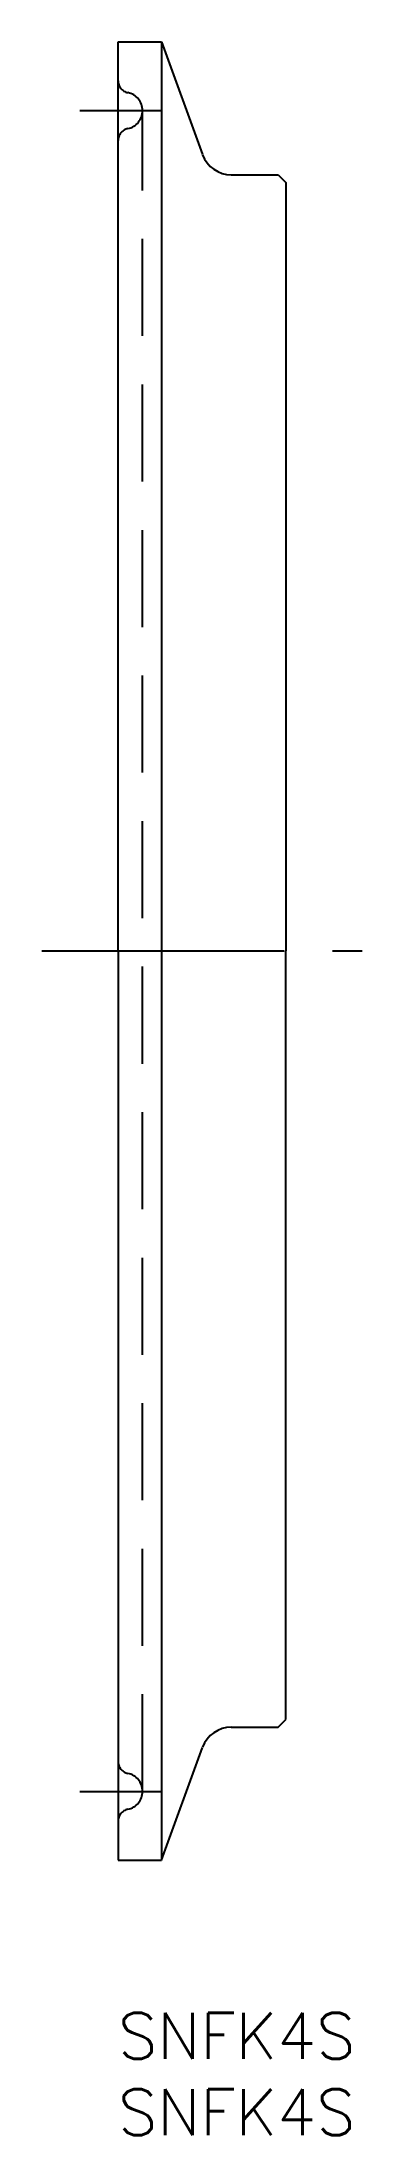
# Model space of a CAD drawing. Extents: x -5 to 16, y -8 to 129.
import ezdxf

# ---------------------------------------------------------------- set-up
doc = ezdxf.new("R2010")
doc.units = 0
doc.header["$LTSCALE"] = 0.5
doc.linetypes.add('CENTER', pattern=[50.8, 31.75, -6.35, 6.35, -6.35])
doc.linetypes.add('DASHED', pattern=[19.05, 12.7, -6.35])
for name, color, linetype in [('MSM_CENTER', 1, 'CENTER'), ('MSM_CONTINUOUS', 7, 'CONTINUOUS'), ('MSM_DASHED', 4, 'DASHED'), ('MSM_PART_NUMBER', 7, 'CONTINUOUS')]:
    doc.layers.add(name, color=color, linetype=linetype)
doc.styles.get("Standard").update_dxf_attribs({"font": 'txt.shx', "height": 3, "bigfont": 'bigfont.shx'})

msp = doc.modelspace()

# ---------------------------------------------------------------- linework, layer by layer
at = {"layer": 'MSM_CENTER'}
for p, q in [((-2.5, 124.5), (2.85, 124.5)), ((-5, 69.5), (16, 69.5)), ((-2.5, 14.5), (2.85, 14.5))]:
    msp.add_line(p, q, dxfattribs=at)
at = {"layer": 'MSM_CONTINUOUS'}
for p, q in [((0, 69.5), (0, 129)), ((0, 129), (2.85, 129)), ((2.85, 129), (5.54, 121.62)), ((2.85, 129), (2.85, 10)), ((7.42, 120.3), (10.5, 120.3)), ((10.5, 120.3), (11, 119.8)), ((11, 119.8), (11, 69.5)), ((0, 69.5), (0, 10)), ((11, 19.2), (11, 69.5)), ((10.5, 18.7), (11, 19.2)), ((7.42, 18.7), (10.5, 18.7)), ((2.85, 10), (5.54, 17.38)), ((0, 10), (2.85, 10))]:
    msp.add_line(p, q, dxfattribs=at)
for centre, start, end in [((7.42, 122.3), 200, 270), ((7.42, 16.7), 90, 160)]:
    msp.add_arc(centre, 2, start, end, dxfattribs=at)
at = {"layer": 'MSM_DASHED'}
msp.add_line((1.6, 14.5), (1.6, 124.5), dxfattribs=at)
for centre, radius, start, end in [((0.8, 126.46), 0.8, 180, 258.463), ((0.4, 124.5), 1.2, 281.537, 78.463), ((0.8, 122.54), 0.8, 101.537, 180), ((0.8, 16.46), 0.8, 180, 258.463), ((0.4, 14.5), 1.2, 281.537, 78.463), ((0.8, 12.54), 0.8, 101.537, 180)]:
    msp.add_arc(centre, radius, start, end, dxfattribs=at)

# ---------------------------------------------------------------- texts
at = {"layer": 'MSM_PART_NUMBER'}
for p in [(0, -3), (0, -8)]:
    msp.add_text('SNFK4S', height=3, dxfattribs=at).set_placement(p)

doc.saveas('drawing.dxf')
